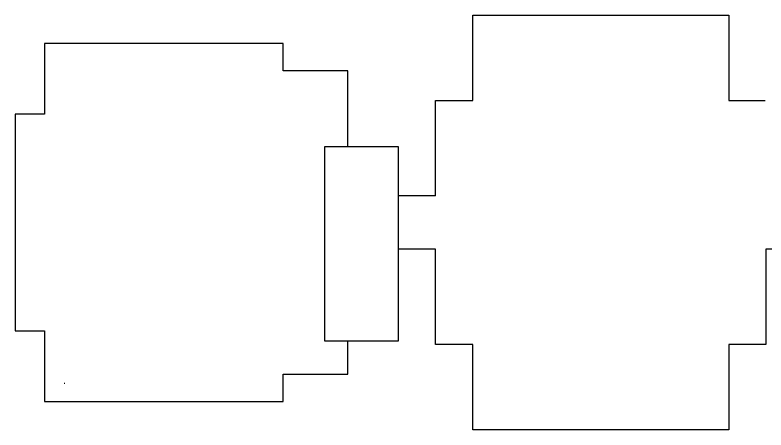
# Model space of a CAD drawing. Header units: inches. Extents: x -90 to 3162, y -86 to 1653.
# Drawn here: x -90 to 1282, y -86 to 672 of the extents above; entities that cross this region are included whole.
import ezdxf

# ---------------------------------------------------------------- set-up
doc = ezdxf.new("R2010")
doc.units = ezdxf.units.IN
doc.header["$LTSCALE"] = 10
doc.header["$MEASUREMENT"] = 0
doc.layers.add('A-ROOF', color=2, linetype='CONTINUOUS')
doc.layers.add('A-WALL', color=5, linetype='CONTINUOUS')

msp = doc.modelspace()

# ---------------------------------------------------------------- linework, layer by layer
at = {"layer": 'A-ROOF'}
for p, q in [((746.3, 672.3), (1214.3, 672.3)), ((746.3, 516.3), (746.3, 672.3)), ((1214.3, 672.3), (1214.3, 516.3)), ((400.3, 620.3), (-35.7, 620.3)), ((-35.7, 620.3), (-35.7, 491.3)), ((400.3, 570.3), (400.3, 620.3)), ((518.3, 570.3), (400.3, 570.3)), ((518.3, 432.3), (518.3, 570.3)), ((678.5, 516.3), (746.3, 516.3)), ((678.5, 341.8), (678.5, 516.3)), ((1214.3, 516.3), (1280.3, 516.3)), ((-35.7, 491.3), (-89.7, 491.3)), ((-89.7, 491.3), (-89.7, 95.3)), ((476.3, 432.3), (610.3, 432.3)), ((476.3, 76.8), (476.3, 432.3)), ((610.3, 432.3), (610.3, 244.7)), ((678.5, 341.8), (610.3, 341.8)), ((678.5, 244.8), (610.3, 244.8)), ((610.3, 244.7), (610.3, 76.8)), ((678.5, 70.3), (678.5, 244.8)), ((1282, 244.3), (1282, 70.3)), ((1348.5, 244.3), (1282, 244.3)), ((-89.7, 95.3), (-35.7, 95.3)), ((-35.7, 95.3), (-35.7, -33.7)), ((610.3, 76.8), (476.3, 76.8)), ((518.3, 16.3), (518.3, 77.1)), ((746.3, 70.3), (678.5, 70.3)), ((746.3, -85.7), (746.3, 70.3)), ((1214.3, 70.3), (1214.3, -85.7)), ((1282, 70.3), (1214.3, 70.3)), ((400.3, -33.7), (400.3, 16.3)), ((400.3, 16.3), (518.3, 16.3)), ((-35.7, -33.7), (400.3, -33.7)), ((1214.3, -85.7), (746.3, -85.7))]:
    msp.add_line(p, q, dxfattribs=at)
at = {"layer": 'A-WALL'}
msp.add_line((0, 0), (1, 0), dxfattribs=at)
msp.add_line((0, 0), (1, 0), dxfattribs=at)

doc.saveas('drawing.dxf')
